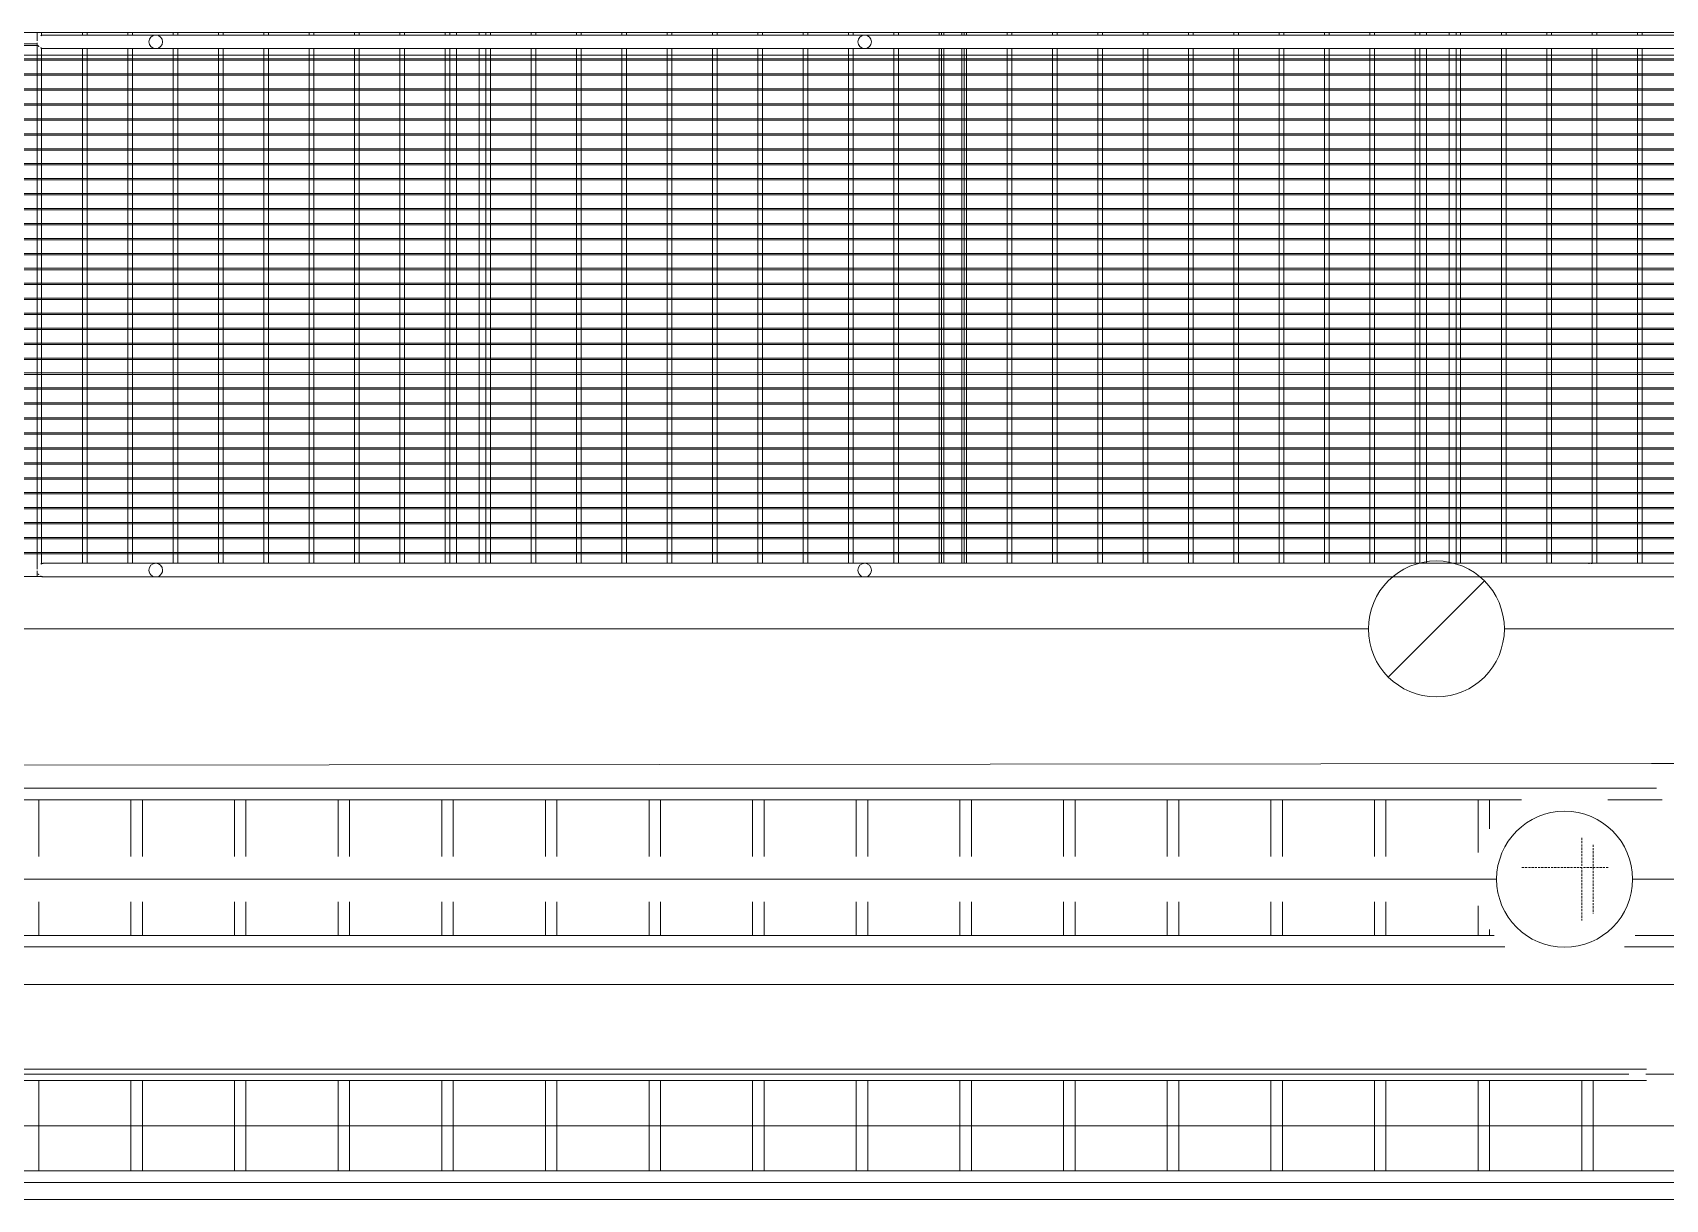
# Model space of a CAD drawing. Header units: centimetres. Extents: x -1762 to 3746, y -261 to 6534.
# Drawn here: x 390.6 to 750.8, y 2690.2 to 2947.7 of the extents above; entities that cross this region are included whole.
import ezdxf

# ---------------------------------------------------------------- set-up
doc = ezdxf.new("R2010")
doc.units = ezdxf.units.CM
doc.linetypes.add('Hidden', pattern=[0.714375, 0.47625, -0.238125])
for name, color, linetype, lineweight in [('A-DETL-HDLN', 7, 'Hidden', 9), ('A-FLOR-HRAL', 7, 'Continuous', 9), ('A-GENM', 7, 'Continuous', 9), ('E-CABL-TRAY', 7, 'Continuous', 9), ('E-CABL-TRAY-CNTR', 7, 'Continuous', 9), ('M-HVAC-DUCT', 7, 'Continuous', 9), ('P-PIPE', 7, 'Continuous', 9)]:
    doc.layers.add(name, color=color, linetype=linetype, lineweight=lineweight)
doc.layers.add('M-HVAC-DUCT-ANNO', color=7, linetype='Continuous', lineweight=9, true_color=0x007f00)

# ---------------------------------------------------------------- blocks, each defined once
blk = doc.blocks.new('M_RVR_Grating - 1_12 x 1_00-V54-Planta bodega almacenamiento congelados')
at = {"layer": 'A-GENM', "color": 254, "true_color": 0xd4d4d4}
for p, q in [((-55, 56), (-57.11, 56)), ((56.47, 56), (-57.11, 56)), ((-54.7, 56), (-55, 56)), ((-55, 56), (-55, -56)), ((-55, -56), (-55, 56)), ((-54.7, -56), (-54.7, 56)), ((-51.4, 56), (-51.7, 56)), ((-51.7, 56), (-51.7, -56)), ((-51.4, -56), (-51.4, 56)), ((-48.1, 56), (-48.4, 56)), ((-48.4, 56), (-48.4, -56)), ((-48.1, -56), (-48.1, 56)), ((-44.8, 56), (-45.1, 56)), ((-45.1, 56), (-45.1, -56)), ((-44.8, -56), (-44.8, 56)), ((-41.5, 56), (-41.8, 56)), ((-41.8, 56), (-41.8, -56)), ((-41.5, -56), (-41.5, 56)), ((-38.2, 56), (-38.5, 56)), ((-38.5, 56), (-38.5, -56)), ((-38.2, -56), (-38.2, 56)), ((-34.9, 56), (-35.2, 56)), ((-35.2, 56), (-35.2, -56)), ((-34.9, -56), (-34.9, 56)), ((-31.6, 56), (-31.9, 56)), ((-31.9, 56), (-31.9, -56)), ((-31.6, -56), (-31.6, 56)), ((-28.3, 56), (-28.6, 56)), ((-28.6, 56), (-28.6, -56)), ((-28.3, -56), (-28.3, 56)), ((-25, 56), (-25.3, 56)), ((-25.3, 56), (-25.3, -56)), ((-25, -56), (-25, 56)), ((-21.7, 56), (-22, 56)), ((-22, 56), (-22, -56)), ((-21.7, -56), (-21.7, 56)), ((-18.4, 56), (-18.7, 56)), ((-18.7, 56), (-18.7, -56)), ((-18.4, -56), (-18.4, 56)), ((-15.1, 56), (-15.4, 56)), ((-15.4, 56), (-15.4, -56)), ((-15.1, -56), (-15.1, 56)), ((-11.8, 56), (-12.1, 56)), ((-12.1, 56), (-12.1, -56)), ((-11.8, -56), (-11.8, 56)), ((-8.5, 56), (-8.8, 56)), ((-8.8, 56), (-8.8, -56)), ((-8.5, -56), (-8.5, 56)), ((-5.2, 56), (-5.5, 56)), ((-5.5, 56), (-5.5, -56)), ((-5.2, -56), (-5.2, 56)), ((-1.9, 56), (-2.2, 56)), ((-2.2, 56), (-2.2, -56)), ((-1.9, -56), (-1.9, 56)), ((1.4, 56), (1.1, 56)), ((1.1, 56), (1.1, -56)), ((1.4, -56), (1.4, 56)), ((4.7, 56), (4.4, 56)), ((4.4, 56), (4.4, -56)), ((4.7, -56), (4.7, 56)), ((8, 56), (7.7, 56)), ((7.7, 56), (7.7, -56)), ((8, -56), (8, 56)), ((11.3, 56), (11, 56)), ((11, 56), (11, -56)), ((11.3, -56), (11.3, 56)), ((14.6, 56), (14.3, 56)), ((14.3, 56), (14.3, -56)), ((14.6, -56), (14.6, 56)), ((17.9, 56), (17.6, 56)), ((17.6, 56), (17.6, -56)), ((17.9, -56), (17.9, 56)), ((21.2, 56), (20.9, 56)), ((20.9, 56), (20.9, -56)), ((21.2, -56), (21.2, 56)), ((24.5, 56), (24.2, 56)), ((24.2, 56), (24.2, -56)), ((24.5, -56), (24.5, 56)), ((27.8, 56), (27.5, 56)), ((27.5, 56), (27.5, -56)), ((27.8, -56), (27.8, 56)), ((31.1, 56), (30.8, 56)), ((30.8, 56), (30.8, -56)), ((31.1, -56), (31.1, 56)), ((34.4, 56), (34.1, 56)), ((34.1, 56), (34.1, -56)), ((34.4, -56), (34.4, 56)), ((37.7, 56), (37.4, 56)), ((37.4, 56), (37.4, -56)), ((37.7, -56), (37.7, 56)), ((41, 56), (40.7, 56)), ((40.7, 56), (40.7, -56)), ((41, -56), (41, 56)), ((44.3, 56), (44, 56)), ((44, 56), (44, -56)), ((44.3, -56), (44.3, 56)), ((47.6, 56), (47.3, 56)), ((47.3, 56), (47.3, -56)), ((47.6, -56), (47.6, 56)), ((50.9, 56), (50.6, 56)), ((50.6, 56), (50.6, -56)), ((50.9, -56), (50.9, 56)), ((54.2, 56), (53.9, 56)), ((53.9, 56), (53.9, -56)), ((54.2, -56), (54.2, 56)), ((56.47, 56), (55, 56)), ((55, 56), (55, -56)), ((60, 56), (59.46, 56)), ((60, 56), (59.46, 56)), ((60, -56), (60, 56)), ((60, 51), (60, 56)), ((-57.11, 51), (56.47, 51)), ((59.46, 51), (60, 51)), ((56.47, 49.5), (-57.11, 49.5)), ((-57.11, 48.5), (56.47, 48.5)), ((60, 49.5), (59.46, 49.5)), ((59.46, 48.5), (60, 48.5)), ((56.47, 39.5), (-57.11, 39.5)), ((-57.11, 38.5), (56.47, 38.5)), ((60, 39.5), (59.46, 39.5)), ((59.46, 38.5), (60, 38.5)), ((56.47, 29.5), (-57.11, 29.5)), ((60, 29.5), (59.46, 29.5)), ((-57.11, 28.5), (56.47, 28.5)), ((59.46, 28.5), (60, 28.5)), ((56.47, 19.5), (-57.12, 19.5)), ((-57.12, 18.5), (56.47, 18.5)), ((60, 19.5), (59.46, 19.5)), ((59.46, 18.5), (60, 18.5)), ((56.47, 9.5), (-57.12, 9.5)), ((-57.12, 8.5), (56.47, 8.5)), ((60, 9.5), (59.45, 9.5)), ((59.45, 8.5), (60, 8.5)), ((56.47, -0.5), (-57.12, -0.5)), ((-57.12, -1.5), (56.47, -1.5)), ((60, -0.5), (59.45, -0.5)), ((59.45, -1.5), (60, -1.5)), ((56.47, -10.5), (-57.12, -10.5)), ((60, -10.5), (59.45, -10.5)), ((-57.12, -11.5), (56.47, -11.5)), ((59.45, -11.5), (60, -11.5)), ((56.47, -20.5), (-57.12, -20.5)), ((-57.12, -21.5), (56.47, -21.5)), ((60, -20.5), (59.45, -20.5)), ((59.45, -21.5), (60, -21.5)), ((56.47, -30.5), (-57.12, -30.5)), ((-57.12, -31.5), (56.47, -31.5)), ((60, -30.5), (59.45, -30.5)), ((59.45, -31.5), (60, -31.5)), ((56.47, -40.5), (-57.12, -40.5)), ((-57.12, -41.5), (56.47, -41.5)), ((60, -40.5), (59.45, -40.5)), ((59.45, -41.5), (60, -41.5)), ((56.47, -50.5), (-57.12, -50.5)), ((56.47, -51), (-57.12, -51)), ((-57.12, -51.5), (56.47, -51.5)), ((60, -50.5), (59.45, -50.5)), ((60, -51), (59.45, -51)), ((59.45, -51.5), (60, -51.5)), ((60, -56), (60, -51)), ((-57.12, -56), (-55, -56)), ((-57.12, -56), (56.47, -56)), ((-55, -56), (-54.7, -56)), ((-51.7, -56), (-51.4, -56)), ((-48.4, -56), (-48.1, -56)), ((-45.1, -56), (-44.8, -56)), ((-41.8, -56), (-41.5, -56)), ((-38.5, -56), (-38.2, -56)), ((-35.2, -56), (-34.9, -56)), ((-31.9, -56), (-31.6, -56)), ((-28.6, -56), (-28.3, -56)), ((-25.3, -56), (-25, -56)), ((-22, -56), (-21.7, -56)), ((-18.7, -56), (-18.4, -56)), ((-15.4, -56), (-15.1, -56)), ((-12.1, -56), (-11.8, -56)), ((-8.8, -56), (-8.5, -56)), ((-5.5, -56), (-5.2, -56)), ((-2.2, -56), (-1.9, -56)), ((1.1, -56), (1.4, -56)), ((4.4, -56), (4.7, -56)), ((7.7, -56), (8, -56)), ((11, -56), (11.3, -56)), ((14.3, -56), (14.6, -56)), ((17.6, -56), (17.9, -56)), ((20.9, -56), (21.2, -56)), ((24.2, -56), (24.5, -56)), ((27.5, -56), (27.8, -56)), ((30.8, -56), (31.1, -56)), ((34.1, -56), (34.4, -56)), ((37.4, -56), (37.7, -56)), ((40.7, -56), (41, -56)), ((44, -56), (44.3, -56)), ((47.3, -56), (47.6, -56)), ((50.6, -56), (50.9, -56)), ((53.9, -56), (54.2, -56)), ((55, -56), (56.47, -56)), ((59.45, -56), (60, -56)), ((59.45, -56), (60, -56))]:
    blk.add_line(p, q, dxfattribs=at)
blk = doc.blocks.new('M_RVR_Grating - 1_12 x 1_00-V55-Planta bodega almacenamiento congelados')
at = {"layer": 'A-GENM', "color": 254, "true_color": 0xd4d4d4}
for p, q in [((-55, 56), (-57.1, 56)), ((56.47, 56), (-57.1, 56)), ((-55, 56), (-55, -49)), ((-54.7, 56), (-55, 56)), ((-55, -49), (-55, 56)), ((-54.7, -49), (-54.7, 56)), ((-51.7, 56), (-51.7, -49)), ((-51.4, 56), (-51.7, 56)), ((-51.4, -49), (-51.4, 56)), ((-48.4, 56), (-48.4, -49)), ((-48.1, 56), (-48.4, 56)), ((-48.1, -49), (-48.1, 56)), ((-45.1, 56), (-45.1, -49)), ((-44.8, 56), (-45.1, 56)), ((-44.8, -49), (-44.8, 56)), ((-41.8, 56), (-41.8, -49)), ((-41.5, 56), (-41.8, 56)), ((-41.5, -49), (-41.5, 56)), ((-38.5, 56), (-38.5, -49)), ((-38.2, 56), (-38.5, 56)), ((-38.2, -49), (-38.2, 56)), ((-35.2, 56), (-35.2, -49)), ((-34.9, 56), (-35.2, 56)), ((-34.9, -49), (-34.9, 56)), ((-31.9, 56), (-31.9, -49)), ((-31.6, 56), (-31.9, 56)), ((-31.6, -49), (-31.6, 56)), ((-28.6, 56), (-28.6, -49)), ((-28.3, 56), (-28.6, 56)), ((-28.3, -49), (-28.3, 56)), ((-25.3, 56), (-25.3, -49)), ((-25, 56), (-25.3, 56)), ((-25, -49), (-25, 56)), ((-22, 56), (-22, -49)), ((-21.7, 56), (-22, 56)), ((-21.7, -49), (-21.7, 56)), ((-18.7, 56), (-18.7, -49)), ((-18.4, 56), (-18.7, 56)), ((-18.4, -49), (-18.4, 56)), ((-15.4, 56), (-15.4, -49)), ((-15.1, 56), (-15.4, 56)), ((-15.1, -49), (-15.1, 56)), ((-12.1, 56), (-12.1, -49)), ((-11.8, 56), (-12.1, 56)), ((-11.8, -49), (-11.8, 56)), ((-8.8, 56), (-8.8, -49)), ((-8.5, 56), (-8.8, 56)), ((-8.5, -49), (-8.5, 56)), ((-5.5, 56), (-5.5, -49)), ((-5.2, 56), (-5.5, 56)), ((-5.2, -49), (-5.2, 56)), ((-2.2, 56), (-2.2, -49)), ((-1.9, 56), (-2.2, 56)), ((-1.9, -49), (-1.9, 56)), ((1.1, 56), (1.1, -49)), ((1.4, 56), (1.1, 56)), ((1.4, -49), (1.4, 56)), ((4.4, 56), (4.4, -49)), ((4.7, 56), (4.4, 56)), ((4.7, -49), (4.7, 56)), ((7.7, 56), (7.7, -49)), ((8, 56), (7.7, 56)), ((8, -49), (8, 56)), ((11, 56), (11, -49)), ((11.3, 56), (11, 56)), ((11.3, -49), (11.3, 56)), ((14.3, 56), (14.3, -49)), ((14.6, 56), (14.3, 56)), ((14.6, -49), (14.6, 56)), ((17.6, 56), (17.6, -49)), ((17.9, 56), (17.6, 56)), ((17.9, -49), (17.9, 56)), ((20.9, 56), (20.9, -49)), ((21.2, 56), (20.9, 56)), ((21.2, -49), (21.2, 56)), ((24.2, 56), (24.2, -49)), ((24.5, 56), (24.2, 56)), ((24.5, -49), (24.5, 56)), ((27.5, 56), (27.5, -49)), ((27.8, 56), (27.5, 56)), ((27.8, -49), (27.8, 56)), ((30.8, 56), (30.8, -49)), ((31.1, 56), (30.8, 56)), ((31.1, -49), (31.1, 56)), ((34.1, 56), (34.1, -49)), ((34.4, 56), (34.1, 56)), ((34.4, -49), (34.4, 56)), ((37.4, 56), (37.4, -49)), ((37.7, 56), (37.4, 56)), ((37.7, -49), (37.7, 56)), ((40.7, 56), (40.7, -49.02)), ((41, 56), (40.7, 56)), ((41, -49.02), (41, 56)), ((44, 56), (44, -49.02)), ((44.3, 56), (44, 56)), ((44.3, -49.02), (44.3, 56)), ((47.3, 56), (47.3, -49.01)), ((47.6, 56), (47.3, 56)), ((47.6, -49.01), (47.6, 56)), ((50.6, 56), (50.6, -49.01)), ((50.9, 56), (50.6, 56)), ((50.9, -49.01), (50.9, 56)), ((53.9, 56), (53.9, -49.01)), ((54.2, 56), (53.9, 56)), ((54.2, -49.01), (54.2, 56)), ((55, 56), (55, -49.01)), ((56.47, 56), (55, 56)), ((60, 56), (59.47, 56)), ((60, 56), (59.47, 56)), ((60, -49), (60, 56)), ((60, 51), (60, 56)), ((-57.13, 51), (56.47, 51)), ((56.48, 51.5), (-57.12, 51.5)), ((-57.11, 50.5), (56.47, 50.5)), ((59.44, 51), (60, 51)), ((60, 51.5), (59.45, 51.5)), ((59.46, 50.5), (60, 50.5)), ((-60, 45.67), (-60, 40.35)), ((57.2, 44.69), (57.2, 41.29)), ((57.5, 41.44), (57.5, 44.56)), ((-58.79, 41.5), (-60, 41.5)), ((57.78, 41.5), (-58.41, 41.5)), ((-57.25, 40.5), (56.64, 40.5)), ((60, 41.5), (58.16, 41.5)), ((59.32, 40.5), (60, 40.5)), ((56.47, 31.5), (-57.1, 31.5)), ((-57.1, 30.5), (56.47, 30.5)), ((60, 31.5), (59.47, 31.5)), ((59.47, 30.5), (60, 30.5)), ((56.47, 21.5), (-57.1, 21.5)), ((-57.1, 20.5), (56.47, 20.5)), ((60, 21.5), (59.47, 21.5)), ((59.47, 20.5), (60, 20.5)), ((56.47, 11.5), (-57.11, 11.5)), ((60, 11.5), (59.47, 11.5)), ((-57.11, 10.5), (56.47, 10.5)), ((59.47, 10.5), (60, 10.5)), ((56.47, 1.5), (-57.11, 1.5)), ((-57.11, 0.5), (56.47, 0.5)), ((60, 1.5), (59.46, 1.5)), ((59.46, 0.5), (60, 0.5)), ((56.47, -8.5), (-57.11, -8.5)), ((-57.11, -9.5), (56.47, -9.5)), ((60, -8.5), (59.46, -8.5)), ((59.46, -9.5), (60, -9.5)), ((56.47, -18.5), (-57.11, -18.5)), ((-57.11, -19.5), (56.47, -19.5)), ((60, -18.5), (59.46, -18.5)), ((59.46, -19.5), (60, -19.5)), ((56.47, -28.5), (-57.11, -28.5)), ((60, -28.5), (59.46, -28.5)), ((-57.11, -29.5), (56.47, -29.5)), ((59.46, -29.5), (60, -29.5)), ((56.47, -38.5), (-57.11, -38.5)), ((-57.11, -39.5), (56.47, -39.5)), ((60, -38.5), (59.46, -38.5)), ((59.46, -39.5), (60, -39.5)), ((56.47, -48.5), (-57.11, -48.5)), ((-57.11, -49.5), (56.47, -49.5)), ((-55, -49.04), (-55, -56)), ((-55, -56), (-55, -49.04)), ((-54.7, -56), (-54.7, -49.04)), ((-51.7, -49.04), (-51.7, -56)), ((-51.4, -56), (-51.4, -49.04)), ((-48.4, -49.04), (-48.4, -56)), ((-48.1, -56), (-48.1, -49.04)), ((-45.1, -49.04), (-45.1, -56)), ((-44.8, -56), (-44.8, -49.04)), ((-41.8, -49.04), (-41.8, -56)), ((-41.5, -56), (-41.5, -49.04)), ((-38.5, -49.04), (-38.5, -56)), ((-38.2, -56), (-38.2, -49.04)), ((-35.2, -49.04), (-35.2, -56)), ((-34.9, -56), (-34.9, -49.04)), ((-31.9, -49.04), (-31.9, -56)), ((-31.6, -56), (-31.6, -49.04)), ((-28.6, -49.04), (-28.6, -56)), ((-28.3, -56), (-28.3, -49.04)), ((-25.3, -49.04), (-25.3, -56)), ((-25, -56), (-25, -49.04)), ((-22, -49.04), (-22, -56)), ((-21.7, -56), (-21.7, -49.04)), ((-18.7, -49.04), (-18.7, -56)), ((-18.4, -56), (-18.4, -49.04)), ((-15.4, -49.04), (-15.4, -56)), ((-15.1, -56), (-15.1, -49.04)), ((-12.1, -49.04), (-12.1, -56)), ((-11.8, -56), (-11.8, -49.04)), ((-8.8, -49.04), (-8.8, -56)), ((-8.5, -56), (-8.5, -49.04)), ((-5.5, -49.04), (-5.5, -56)), ((-5.2, -56), (-5.2, -49.04)), ((-2.2, -49.04), (-2.2, -56)), ((-1.9, -56), (-1.9, -49.04)), ((1.1, -49.04), (1.1, -56)), ((1.4, -56), (1.4, -49.04)), ((4.4, -49.04), (4.4, -56)), ((4.7, -56), (4.7, -49.04)), ((7.7, -49.04), (7.7, -56)), ((8, -56), (8, -49.04)), ((11, -49.04), (11, -56)), ((11.3, -56), (11.3, -49.04)), ((14.3, -49.04), (14.3, -56)), ((14.6, -56), (14.6, -49.04)), ((17.6, -49.04), (17.6, -56)), ((17.9, -56), (17.9, -49.04)), ((20.9, -49.04), (20.9, -56)), ((21.2, -56), (21.2, -49.04)), ((24.2, -49.04), (24.2, -56)), ((24.5, -56), (24.5, -49.04)), ((27.5, -49.04), (27.5, -56)), ((27.8, -56), (27.8, -49.04)), ((30.8, -49.04), (30.8, -56)), ((31.1, -56), (31.1, -49.04)), ((34.1, -49.04), (34.1, -56)), ((34.4, -56), (34.4, -49.04)), ((37.4, -49.04), (37.4, -56)), ((37.7, -56), (37.7, -49.04)), ((40.7, -49.04), (40.7, -56)), ((41, -56), (41, -49.04)), ((44, -49.04), (44, -56)), ((44.3, -56), (44.3, -49.04)), ((47.3, -49.04), (47.3, -56)), ((47.6, -56), (47.6, -49.04)), ((50.6, -49.04), (50.6, -56)), ((50.9, -56), (50.9, -49.04)), ((53.9, -49.04), (53.9, -56)), ((54.2, -56), (54.2, -49.04)), ((55, -49.04), (55, -56)), ((60, -48.5), (59.46, -48.5)), ((59.46, -49.5), (60, -49.5)), ((60, -49.04), (60, -49)), ((60, -56), (60, -49.04)), ((56.47, -51), (-57.11, -51)), ((60, -51), (59.46, -51)), ((60, -56), (60, -51)), ((-57.11, -56), (-55, -56)), ((-57.11, -56), (56.47, -56)), ((-55, -56), (-54.7, -56)), ((-51.7, -56), (-51.4, -56)), ((-48.4, -56), (-48.1, -56)), ((-45.1, -56), (-44.8, -56)), ((-41.8, -56), (-41.5, -56)), ((-38.5, -56), (-38.2, -56)), ((-35.2, -56), (-34.9, -56)), ((-31.9, -56), (-31.6, -56)), ((-28.6, -56), (-28.3, -56)), ((-25.3, -56), (-25, -56)), ((-22, -56), (-21.7, -56)), ((-18.7, -56), (-18.4, -56)), ((-15.4, -56), (-15.1, -56)), ((-12.1, -56), (-11.8, -56)), ((-8.8, -56), (-8.5, -56)), ((-5.5, -56), (-5.2, -56)), ((-2.2, -56), (-1.9, -56)), ((1.1, -56), (1.4, -56)), ((4.4, -56), (4.7, -56)), ((7.7, -56), (8, -56)), ((11, -56), (11.3, -56)), ((14.3, -56), (14.6, -56)), ((17.6, -56), (17.9, -56)), ((20.9, -56), (21.2, -56)), ((24.2, -56), (24.5, -56)), ((27.5, -56), (27.8, -56)), ((30.8, -56), (31.1, -56)), ((34.1, -56), (34.4, -56)), ((37.4, -56), (37.7, -56)), ((40.7, -56), (41, -56)), ((44, -56), (44.3, -56)), ((47.3, -56), (47.6, -56)), ((50.6, -56), (50.9, -56)), ((53.9, -56), (54.2, -56)), ((55, -56), (56.47, -56)), ((59.46, -56), (60, -56)), ((59.46, -56), (60, -56))]:
    blk.add_line(p, q, dxfattribs=at)
blk = doc.blocks.new('M_RVR_Grating - 1_12 x 1_00-V62-Planta bodega almacenamiento congelados')
at = {"layer": 'A-GENM', "color": 254, "true_color": 0xd4d4d4}
for p, q in [((-55, 56), (-57.12, 56)), ((56.47, 56), (-57.12, 56)), ((-55, 56), (-55, -56)), ((-54.7, 56), (-55, 56)), ((-55, -56), (-55, 56)), ((-54.7, -56), (-54.7, 56)), ((-51.7, 56), (-51.7, -56)), ((-51.4, 56), (-51.7, 56)), ((-51.4, -56), (-51.4, 56)), ((-48.4, 56), (-48.4, -56)), ((-48.1, 56), (-48.4, 56)), ((-48.1, -56), (-48.1, 56)), ((-45.1, 56), (-45.1, -56)), ((-44.8, 56), (-45.1, 56)), ((-44.8, -56), (-44.8, 56)), ((-41.8, 56), (-41.8, -56)), ((-41.5, 56), (-41.8, 56)), ((-41.5, -56), (-41.5, 56)), ((-38.5, 56), (-38.5, -56)), ((-38.2, 56), (-38.5, 56)), ((-38.2, -56), (-38.2, 56)), ((-35.2, 56), (-35.2, -56)), ((-34.9, 56), (-35.2, 56)), ((-34.9, -56), (-34.9, 56)), ((-31.9, 56), (-31.9, -56)), ((-31.6, 56), (-31.9, 56)), ((-31.6, -56), (-31.6, 56)), ((-28.6, 56), (-28.6, -56)), ((-28.3, 56), (-28.6, 56)), ((-28.3, -56), (-28.3, 56)), ((-25.3, 56), (-25.3, -56)), ((-25, 56), (-25.3, 56)), ((-25, -56), (-25, 56)), ((-22, 56), (-22, -56)), ((-21.7, 56), (-22, 56)), ((-21.7, -56), (-21.7, 56)), ((-18.7, 56), (-18.7, -56)), ((-18.4, 56), (-18.7, 56)), ((-18.4, -56), (-18.4, 56)), ((-15.4, 56), (-15.4, -56)), ((-15.1, 56), (-15.4, 56)), ((-15.1, -56), (-15.1, 56)), ((-12.1, 56), (-12.1, -56)), ((-11.8, 56), (-12.1, 56)), ((-11.8, -56), (-11.8, 56)), ((-8.8, 56), (-8.8, -56)), ((-8.5, 56), (-8.8, 56)), ((-8.5, -56), (-8.5, 56)), ((-5.5, 56), (-5.5, -56)), ((-5.2, 56), (-5.5, 56)), ((-5.2, -56), (-5.2, 56)), ((-2.2, 56), (-2.2, -56)), ((-1.9, 56), (-2.2, 56)), ((-1.9, -56), (-1.9, 56)), ((1.1, 56), (1.1, -56)), ((1.4, 56), (1.1, 56)), ((1.4, -56), (1.4, 56)), ((4.4, 56), (4.4, -56)), ((4.7, 56), (4.4, 56)), ((4.7, -56), (4.7, 56)), ((7.7, 56), (7.7, -56)), ((8, 56), (7.7, 56)), ((8, -56), (8, 56)), ((11, 56), (11, -56)), ((11.3, 56), (11, 56)), ((11.3, -56), (11.3, 56)), ((14.3, 56), (14.3, -56)), ((14.6, 56), (14.3, 56)), ((14.6, -56), (14.6, 56)), ((17.6, 56), (17.6, -56)), ((17.9, 56), (17.6, 56)), ((17.9, -56), (17.9, 56)), ((20.9, 56), (20.9, -56)), ((21.2, 56), (20.9, 56)), ((21.2, -56), (21.2, 56)), ((24.2, 56), (24.2, -56)), ((24.5, 56), (24.2, 56)), ((24.5, -56), (24.5, 56)), ((27.5, 56), (27.5, -56)), ((27.8, 56), (27.5, 56)), ((27.8, -56), (27.8, 56)), ((30.8, 56), (30.8, -56)), ((31.1, 56), (30.8, 56)), ((31.1, -56), (31.1, 56)), ((34.1, 56), (34.1, -56)), ((34.4, 56), (34.1, 56)), ((34.4, -56), (34.4, 56)), ((37.4, 56), (37.4, -56)), ((37.7, 56), (37.4, 56)), ((37.7, -56), (37.7, 56)), ((40.7, 56), (40.7, -56)), ((41, 56), (40.7, 56)), ((41, -56), (41, 56)), ((44, 56), (44, -56)), ((44.3, 56), (44, 56)), ((44.3, -56), (44.3, 56)), ((47.3, 56), (47.3, -56)), ((47.6, 56), (47.3, 56)), ((47.6, -56), (47.6, 56)), ((50.6, 56), (50.6, -56)), ((50.9, 56), (50.6, 56)), ((50.9, -56), (50.9, 56)), ((53.9, 56), (53.9, -56)), ((54.2, 56), (53.9, 56)), ((54.2, -56), (54.2, 56)), ((55, 56), (55, -56)), ((56.47, 56), (55, 56)), ((60, 56), (59.45, 56)), ((60, 56), (59.45, 56)), ((60, -56), (60, 56)), ((60, 51), (60, 56)), ((56.47, 51.5), (-57.12, 51.5)), ((-57.12, 51), (56.47, 51)), ((-57.12, 50.5), (56.47, 50.5)), ((60, 51.5), (59.45, 51.5)), ((59.45, 51), (60, 51)), ((59.45, 50.5), (60, 50.5)), ((56.47, 41.5), (-57.12, 41.5)), ((-57.12, 40.5), (56.47, 40.5)), ((60, 41.5), (59.45, 41.5)), ((59.45, 40.5), (60, 40.5)), ((-57.13, 30.5), (56.47, 30.5)), ((56.47, 31.5), (-57.12, 31.5)), ((60, 31.5), (59.45, 31.5)), ((59.45, 30.5), (60, 30.5)), ((56.47, 21.5), (-57.13, 21.5)), ((-57.13, 20.5), (56.47, 20.5)), ((59.44, 20.5), (60, 20.5)), ((60, 21.5), (59.45, 21.5)), ((56.47, 11.5), (-57.1, 11.5)), ((60, 11.5), (59.47, 11.5)), ((-57.1, 10.5), (56.47, 10.5)), ((59.47, 10.5), (60, 10.5)), ((56.47, 1.5), (-57.1, 1.5)), ((-57.1, 0.5), (56.47, 0.5)), ((60, 1.5), (59.47, 1.5)), ((59.47, 0.5), (60, 0.5)), ((56.47, -8.5), (-57.1, -8.5)), ((-57.1, -9.5), (56.47, -9.5)), ((60, -8.5), (59.47, -8.5)), ((59.47, -9.5), (60, -9.5)), ((56.47, -18.5), (-57.1, -18.5)), ((-57.1, -19.5), (56.47, -19.5)), ((60, -18.5), (59.47, -18.5)), ((59.47, -19.5), (60, -19.5)), ((56.47, -28.5), (-57.1, -28.5)), ((60, -28.5), (59.47, -28.5)), ((-57.1, -29.5), (56.47, -29.5)), ((59.47, -29.5), (60, -29.5)), ((56.49, -38.5), (-57.1, -38.5)), ((-57.1, -39.5), (56.49, -39.5)), ((60, -38.5), (59.47, -38.5)), ((59.47, -39.5), (60, -39.5)), ((56.49, -48.5), (-57.1, -48.5)), ((-57.1, -49.5), (56.49, -49.5)), ((60, -48.5), (59.47, -48.5)), ((59.47, -49.5), (60, -49.5)), ((56.49, -51), (-57.1, -51)), ((60, -51), (59.47, -51)), ((60, -56), (60, -51)), ((-57.1, -56), (-55, -56)), ((-57.1, -56), (56.49, -56)), ((-55, -56), (-54.7, -56)), ((-51.7, -56), (-51.4, -56)), ((-48.4, -56), (-48.1, -56)), ((-45.1, -56), (-44.8, -56)), ((-41.8, -56), (-41.5, -56)), ((-38.5, -56), (-38.2, -56)), ((-35.2, -56), (-34.9, -56)), ((-31.9, -56), (-31.6, -56)), ((-28.6, -56), (-28.3, -56)), ((-25.3, -56), (-25, -56)), ((-22, -56), (-21.7, -56)), ((-18.7, -56), (-18.4, -56)), ((-15.4, -56), (-15.1, -56)), ((-12.1, -56), (-11.8, -56)), ((-8.8, -56), (-8.5, -56)), ((-5.5, -56), (-5.2, -56)), ((-2.2, -56), (-1.9, -56)), ((1.1, -56), (1.4, -56)), ((4.4, -56), (4.7, -56)), ((7.7, -56), (8, -56)), ((11, -56), (11.3, -56)), ((14.3, -56), (14.6, -56)), ((17.6, -56), (17.9, -56)), ((20.9, -56), (21.2, -56)), ((24.2, -56), (24.5, -56)), ((27.5, -56), (27.8, -56)), ((30.8, -56), (31.1, -56)), ((34.1, -56), (34.4, -56)), ((37.4, -56), (37.7, -56)), ((40.7, -56), (41, -56)), ((44, -56), (44.3, -56)), ((47.3, -56), (47.6, -56)), ((50.6, -56), (50.9, -56)), ((53.9, -56), (54.2, -56)), ((55, -56), (56.49, -56)), ((59.47, -56), (60, -56)), ((59.47, -56), (60, -56))]:
    blk.add_line(p, q, dxfattribs=at)
blk = doc.blocks.new('M_RVR_Grating - 1_12 x 1_00-V63-Planta bodega almacenamiento congelados')
at = {"layer": 'A-GENM', "color": 254, "true_color": 0xd4d4d4}
for p, q in [((-55, 56), (-57.1, 56)), ((56.49, 56), (-57.1, 56)), ((-54.7, 56), (-55, 56)), ((-55, 56), (-55, 9.03)), ((-55, 9.03), (-55, 56)), ((-54.7, 9.03), (-54.7, 56)), ((-51.4, 56), (-51.7, 56)), ((-51.7, 56), (-51.7, 9.03)), ((-51.4, 9.03), (-51.4, 56)), ((-48.1, 56), (-48.4, 56)), ((-48.4, 56), (-48.4, 9.03)), ((-48.1, 9.03), (-48.1, 56)), ((-44.8, 56), (-45.1, 56)), ((-45.1, 56), (-45.1, 9.03)), ((-44.8, 9.03), (-44.8, 56)), ((-41.5, 56), (-41.8, 56)), ((-41.8, 56), (-41.8, 9.03)), ((-41.5, 9.03), (-41.5, 56)), ((-38.2, 56), (-38.5, 56)), ((-38.5, 56), (-38.5, 9.03)), ((-38.2, 9.03), (-38.2, 56)), ((-34.9, 56), (-35.2, 56)), ((-35.2, 56), (-35.2, 9.03)), ((-34.9, 9.03), (-34.9, 56)), ((-31.6, 56), (-31.9, 56)), ((-31.9, 56), (-31.9, 9.03)), ((-31.6, 9.03), (-31.6, 56)), ((-28.3, 56), (-28.6, 56)), ((-28.6, 56), (-28.6, 9.03)), ((-28.3, 9.03), (-28.3, 56)), ((-25, 56), (-25.3, 56)), ((-25.3, 56), (-25.3, 9.03)), ((-25, 9.03), (-25, 56)), ((-21.7, 56), (-22, 56)), ((-22, 56), (-22, 9.03)), ((-21.7, 9.03), (-21.7, 56)), ((-18.4, 56), (-18.7, 56)), ((-18.7, 56), (-18.7, 9.03)), ((-18.4, 9.03), (-18.4, 56)), ((-15.1, 56), (-15.4, 56)), ((-15.4, 56), (-15.4, 9.03)), ((-15.1, 9.03), (-15.1, 56)), ((-11.8, 56), (-12.1, 56)), ((-12.1, 56), (-12.1, 9.03)), ((-11.8, 9.03), (-11.8, 56)), ((-8.5, 56), (-8.8, 56)), ((-8.8, 56), (-8.8, 9.03)), ((-8.5, 9.03), (-8.5, 56)), ((-5.2, 56), (-5.5, 56)), ((-5.5, 56), (-5.5, 9.03)), ((-5.2, 9.03), (-5.2, 56)), ((-1.9, 56), (-2.2, 56)), ((-2.2, 56), (-2.2, 9.03)), ((-1.9, 9.03), (-1.9, 56)), ((1.4, 56), (1.1, 56)), ((1.1, 56), (1.1, 9.03)), ((1.4, 9.03), (1.4, 56)), ((4.7, 56), (4.4, 56)), ((4.4, 56), (4.4, 9.03)), ((4.7, 9.03), (4.7, 56)), ((8, 56), (7.7, 56)), ((7.7, 56), (7.7, 9.03)), ((8, 9.03), (8, 56)), ((11.3, 56), (11, 56)), ((11, 56), (11, 9.03)), ((11.3, 9.03), (11.3, 56)), ((14.6, 56), (14.3, 56)), ((14.3, 56), (14.3, 9.03)), ((14.6, 9.03), (14.6, 56)), ((17.9, 56), (17.6, 56)), ((17.6, 56), (17.6, 9.03)), ((17.9, 9.03), (17.9, 56)), ((21.2, 56), (20.9, 56)), ((20.9, 56), (20.9, 9.03)), ((21.2, 9.03), (21.2, 56)), ((24.5, 56), (24.2, 56)), ((24.2, 56), (24.2, 9.03)), ((24.5, 9.03), (24.5, 56)), ((27.8, 56), (27.5, 56)), ((27.5, 56), (27.5, 9.03)), ((27.8, 9.03), (27.8, 56)), ((31.1, 56), (30.8, 56)), ((30.8, 56), (30.8, 9.03)), ((31.1, 9.03), (31.1, 56)), ((34.4, 56), (34.1, 56)), ((34.1, 56), (34.1, 9.03)), ((34.4, 9.03), (34.4, 56)), ((37.7, 56), (37.4, 56)), ((37.4, 56), (37.4, 9.03)), ((37.7, 9.03), (37.7, 56)), ((41, 56), (40.7, 56)), ((40.7, 56), (40.7, 9.03)), ((41, 9.03), (41, 56)), ((44.3, 56), (44, 56)), ((44, 56), (44, 9.03)), ((44.3, 9.03), (44.3, 56)), ((47.6, 56), (47.3, 56)), ((47.3, 56), (47.3, 9.03)), ((47.6, 9.03), (47.6, 56)), ((50.9, 56), (50.6, 56)), ((50.6, 56), (50.6, 9.03)), ((50.9, 9.03), (50.9, 56)), ((54.2, 56), (53.9, 56)), ((53.9, 56), (53.9, 9.03)), ((54.2, 9.03), (54.2, 56)), ((56.49, 56), (55, 56)), ((55, 56), (55, 9.03)), ((60, 56), (59.47, 56)), ((60, 56), (59.47, 56)), ((60, 9.03), (60, 56)), ((60, 51), (60, 56)), ((-57.1, 51), (56.49, 51)), ((59.47, 51), (60, 51)), ((56.49, 49.5), (-57.1, 49.5)), ((-57.1, 48.5), (56.49, 48.5)), ((60, 49.5), (59.47, 49.5)), ((59.47, 48.5), (60, 48.5)), ((56.49, 39.5), (-57.1, 39.5)), ((-57.1, 38.5), (56.49, 38.5)), ((60, 39.5), (59.47, 39.5)), ((59.47, 38.5), (60, 38.5)), ((56.49, 29.5), (-57.1, 29.5)), ((60, 29.5), (59.47, 29.5)), ((-57.1, 28.5), (56.49, 28.5)), ((59.47, 28.5), (60, 28.5)), ((56.49, 19.5), (-57.1, 19.5)), ((-57.1, 18.5), (56.49, 18.5)), ((60, 19.5), (59.47, 19.5)), ((59.47, 18.5), (60, 18.5)), ((56.48, 9.5), (-57.1, 9.5)), ((-57.1, 8.5), (56.48, 8.5)), ((-55, 9), (-55, -56)), ((-55, -56), (-55, 9)), ((-54.7, -56), (-54.7, 9)), ((-51.7, 9), (-51.7, -56)), ((-51.4, -56), (-51.4, 9)), ((-48.4, 9), (-48.4, -56)), ((-48.1, -56), (-48.1, 9)), ((-45.1, 9), (-45.1, -56)), ((-44.8, -56), (-44.8, 9)), ((-41.8, 9), (-41.8, -56)), ((-41.5, -56), (-41.5, 9)), ((-38.5, 9), (-38.5, -56)), ((-38.2, -56), (-38.2, 9)), ((-35.2, 9), (-35.2, -56)), ((-34.9, -56), (-34.9, 9)), ((-31.9, 9), (-31.9, -56)), ((-31.6, -56), (-31.6, 9)), ((-28.6, 9), (-28.6, -56)), ((-28.3, -56), (-28.3, 9)), ((-25.3, 9), (-25.3, -56)), ((-25, -56), (-25, 9)), ((-22, 9), (-22, -56)), ((-21.7, -56), (-21.7, 9)), ((-18.7, 9), (-18.7, -56)), ((-18.4, -56), (-18.4, 9)), ((-15.4, 9), (-15.4, -56)), ((-15.1, -56), (-15.1, 9)), ((-12.1, 9), (-12.1, -56)), ((-11.8, -56), (-11.8, 9)), ((-8.8, 9), (-8.8, -56)), ((-8.5, -56), (-8.5, 9)), ((-5.5, 9), (-5.5, -56)), ((-5.2, -56), (-5.2, 9)), ((-2.2, 9), (-2.2, -56)), ((-1.9, -56), (-1.9, 9)), ((1.1, 9), (1.1, -56)), ((1.4, -56), (1.4, 9)), ((4.4, 9), (4.4, -56)), ((4.7, -56), (4.7, 9)), ((7.7, 9), (7.7, -56)), ((8, -56), (8, 9)), ((11, 9), (11, -56)), ((11.3, -56), (11.3, 9)), ((14.3, 9), (14.3, -56)), ((14.6, -56), (14.6, 9)), ((17.6, 9), (17.6, -56)), ((17.9, -56), (17.9, 9)), ((20.9, 9), (20.9, -56)), ((21.2, -56), (21.2, 9)), ((24.2, 9), (24.2, -56)), ((24.5, -56), (24.5, 9)), ((27.5, 9), (27.5, -56)), ((27.8, -56), (27.8, 9)), ((30.8, 9), (30.8, -56)), ((31.1, -56), (31.1, 9)), ((34.1, 9), (34.1, -56)), ((34.4, -56), (34.4, 9)), ((37.4, 9), (37.4, -56)), ((37.7, -56), (37.7, 9)), ((40.7, 9.02), (40.7, -56)), ((41, -56), (41, 9.02)), ((44, 9.02), (44, -56)), ((44.3, -56), (44.3, 9.02)), ((47.3, 9.01), (47.3, -56)), ((47.6, -56), (47.6, 9.01)), ((50.6, 9.01), (50.6, -56)), ((50.9, -56), (50.9, 9.01)), ((53.9, 9.01), (53.9, -56)), ((54.2, -56), (54.2, 9.01)), ((55, 9.01), (55, -56)), ((60, 9.5), (59.47, 9.5)), ((59.47, 8.5), (60, 8.5)), ((60, 9), (60, 9.03)), ((60, -56), (60, 9)), ((56.48, -0.5), (-57.1, -0.5)), ((-57.1, -1.5), (56.48, -1.5)), ((60, -0.5), (59.47, -0.5)), ((59.47, -1.5), (60, -1.5)), ((56.48, -10.5), (-57.1, -10.5)), ((60, -10.5), (59.47, -10.5)), ((-57.1, -11.5), (56.48, -11.5)), ((59.47, -11.5), (60, -11.5)), ((56.48, -20.5), (-57.1, -20.5)), ((-57.1, -21.5), (56.48, -21.5)), ((60, -20.5), (59.47, -20.5)), ((59.47, -21.5), (60, -21.5)), ((56.48, -30.5), (-57.1, -30.5)), ((-57.1, -31.5), (56.48, -31.5)), ((60, -30.5), (59.47, -30.5)), ((59.47, -31.5), (60, -31.5)), ((56.48, -40.5), (-57.1, -40.5)), ((-57.1, -41.5), (56.48, -41.5)), ((60, -40.5), (59.47, -40.5)), ((59.47, -41.5), (60, -41.5)), ((56.48, -50.5), (-57.1, -50.5)), ((56.48, -51), (-57.1, -51)), ((-57.1, -51.5), (56.48, -51.5)), ((60, -50.5), (59.47, -50.5)), ((60, -51), (59.47, -51)), ((59.47, -51.5), (60, -51.5)), ((60, -56), (60, -51)), ((-57.1, -56), (-55, -56)), ((-57.1, -56), (56.48, -56)), ((-55, -56), (-54.7, -56)), ((-51.7, -56), (-51.4, -56)), ((-48.4, -56), (-48.1, -56)), ((-45.1, -56), (-44.8, -56)), ((-41.8, -56), (-41.5, -56)), ((-38.5, -56), (-38.2, -56)), ((-35.2, -56), (-34.9, -56)), ((-31.9, -56), (-31.6, -56)), ((-28.6, -56), (-28.3, -56)), ((-25.3, -56), (-25, -56)), ((-22, -56), (-21.7, -56)), ((-18.7, -56), (-18.4, -56)), ((-15.4, -56), (-15.1, -56)), ((-12.1, -56), (-11.8, -56)), ((-8.8, -56), (-8.5, -56)), ((-5.5, -56), (-5.2, -56)), ((-2.2, -56), (-1.9, -56)), ((1.1, -56), (1.4, -56)), ((4.4, -56), (4.7, -56)), ((7.7, -56), (8, -56)), ((11, -56), (11.3, -56)), ((14.3, -56), (14.6, -56)), ((17.6, -56), (17.9, -56)), ((20.9, -56), (21.2, -56)), ((24.2, -56), (24.5, -56)), ((27.5, -56), (27.8, -56)), ((30.8, -56), (31.1, -56)), ((34.1, -56), (34.4, -56)), ((37.4, -56), (37.7, -56)), ((40.7, -56), (41, -56)), ((44, -56), (44.3, -56)), ((47.3, -56), (47.6, -56)), ((50.6, -56), (50.9, -56)), ((53.9, -56), (54.2, -56)), ((55, -56), (56.48, -56)), ((59.47, -56), (60, -56)), ((59.47, -56), (60, -56))]:
    blk.add_line(p, q, dxfattribs=at)
blk = doc.blocks.new('Railings 51 - Railings 41-1808085-Planta bodega almacenamiento congelados')
at = {"layer": 'A-FLOR-HRAL', "color": 254, "true_color": 0xd4d4d4}
for p, q in [((1343.61, 4534.39), (1343.61, 4024.34)), ((1346.61, 4024.34), (1346.61, 4534.39))]:
    blk.add_line(p, q, dxfattribs=at)
at = {"layer": 'A-FLOR-HRAL', "color": 254, "true_color": 0xd4d4d4, "flags": 128}
for points in [[(1343.61, 4542.39), (1343.61, 4542.45), (1343.61, 4542.51), (1343.62, 4542.57), (1343.63, 4542.63), (1343.64, 4542.69), (1343.65, 4542.75), (1343.66, 4542.81), (1343.68, 4542.86), (1343.7, 4542.92), (1343.72, 4542.98), (1343.75, 4543.03), (1343.78, 4543.08), (1343.8, 4543.14)], [(1343.61, 4541.45), (1343.61, 4541.59), (1343.61, 4541.73), (1343.61, 4541.85), (1343.61, 4541.96), (1343.61, 4542.06), (1343.61, 4542.14), (1343.61, 4542.21), (1343.61, 4542.27), (1343.61, 4542.32), (1343.61, 4542.36), (1343.61, 4542.38), (1343.61, 4542.39), (1343.61, 4542.39)], [(1343.61, 4542.39), (1343.61, 4542.38), (1343.61, 4542.37), (1343.61, 4542.33), (1343.61, 4542.29), (1343.61, 4542.23), (1343.61, 4542.16), (1343.61, 4542.08), (1343.61, 4541.99), (1343.61, 4541.88), (1343.61, 4541.76), (1343.61, 4541.63), (1343.61, 4541.49), (1343.61, 4541.33), (1343.61, 4541.17), (1343.61, 4540.99), (1343.61, 4540.81), (1343.61, 4540.61), (1343.61, 4540.41), (1343.61, 4540.19), (1343.61, 4539.96), (1343.61, 4539.73), (1343.61, 4539.49), (1343.61, 4539.24), (1343.61, 4538.98), (1343.61, 4538.71), (1343.61, 4538.44), (1343.61, 4538.16), (1343.61, 4537.88), (1343.61, 4537.59), (1343.61, 4537.29), (1343.61, 4536.99), (1343.61, 4536.69), (1343.61, 4536.38), (1343.61, 4536.07), (1343.61, 4535.75), (1343.61, 4535.43), (1343.61, 4535.12), (1343.61, 4534.8), (1343.61, 4534.48), (1343.61, 4534.39)], [(1344.04, 4543.45), (1344.06, 4543.47), (1344.11, 4543.51), (1344.15, 4543.55), (1344.2, 4543.58), (1344.25, 4543.62), (1344.3, 4543.65)], [(1346.46, 4543.04), (1346.48, 4542.99), (1346.5, 4542.93), (1346.52, 4542.88), (1346.54, 4542.82), (1346.56, 4542.76), (1346.57, 4542.71), (1346.58, 4542.65), (1346.59, 4542.59), (1346.6, 4542.53), (1346.6, 4542.47), (1346.61, 4542.41), (1346.61, 4542.39)], [(1346.61, 4542.39), (1346.61, 4542.38), (1346.61, 4542.37), (1346.61, 4542.33), (1346.61, 4542.29), (1346.61, 4542.23), (1346.61, 4542.16), (1346.61, 4542.08), (1346.61, 4541.99), (1346.61, 4541.88), (1346.61, 4541.76), (1346.61, 4541.63), (1346.61, 4541.49), (1346.61, 4541.33), (1346.61, 4541.17), (1346.61, 4540.99)], [(1346.61, 4534.39), (1346.61, 4534.71), (1346.61, 4535.03), (1346.61, 4535.35), (1346.61, 4535.67), (1346.61, 4535.98), (1346.61, 4536.29), (1346.61, 4536.6), (1346.61, 4536.91), (1346.61, 4537.21), (1346.61, 4537.51), (1346.61, 4537.8), (1346.61, 4538.09), (1346.61, 4538.37), (1346.61, 4538.64), (1346.61, 4538.91), (1346.61, 4539.17), (1346.61, 4539.42), (1346.61, 4539.67), (1346.61, 4539.9), (1346.61, 4540.13), (1346.61, 4540.35), (1346.61, 4540.56), (1346.61, 4540.76), (1346.61, 4540.94), (1346.61, 4541.12), (1346.61, 4541.29), (1346.61, 4541.45), (1346.61, 4541.59), (1346.61, 4541.73), (1346.61, 4541.85), (1346.61, 4541.96), (1346.61, 4542.06), (1346.61, 4542.14), (1346.61, 4542.21), (1346.61, 4542.27), (1346.61, 4542.32), (1346.61, 4542.36), (1346.61, 4542.38), (1346.61, 4542.39), (1346.61, 4542.39)], [(1343.61, 4534.39), (1343.61, 4534.71), (1343.61, 4535.03), (1343.61, 4535.35), (1343.61, 4535.67), (1343.61, 4535.98), (1343.61, 4536.29), (1343.61, 4536.6), (1343.61, 4536.91), (1343.61, 4537.21), (1343.61, 4537.51), (1343.61, 4537.8), (1343.61, 4538.09), (1343.61, 4538.28)], [(1346.61, 4540.97), (1346.61, 4540.81), (1346.61, 4540.61), (1346.61, 4540.41), (1346.61, 4540.19), (1346.61, 4539.96), (1346.61, 4539.73), (1346.61, 4539.49), (1346.61, 4539.24), (1346.61, 4538.98), (1346.61, 4538.71), (1346.61, 4538.44), (1346.61, 4538.16), (1346.61, 4537.88), (1346.61, 4537.59), (1346.61, 4537.29), (1346.61, 4536.99), (1346.61, 4536.69), (1346.61, 4536.38), (1346.61, 4536.07), (1346.61, 4535.75), (1346.61, 4535.43), (1346.61, 4535.12), (1346.61, 4534.8), (1346.61, 4534.48)]]:
    blk.add_lwpolyline(points, dxfattribs=at)
at = {"layer": 'A-FLOR-HRAL', "color": 254, "true_color": 0xd4d4d4}
for centre, start, end in [((1345.11, 4517.7), 90, 270), ((1345.11, 4517.7), 270, 90), ((1345.11, 4361.33), 90, 270), ((1345.11, 4361.33), 270, 90), ((1345.11, 4201.25), 165, 195), ((1345.11, 4201.25), 345, 15)]:
    blk.add_arc(centre, 1.5, start, end, dxfattribs=at)
blk = doc.blocks.new('Railings 55 - Railings 41-1808255-Planta bodega almacenamiento congelados')
at = {"layer": 'A-FLOR-HRAL', "color": 254, "true_color": 0xd4d4d4}
for p, q in [((1343.61, 1750.37), (1343.61, 1240.32)), ((1346.61, 1240.32), (1346.61, 1750.37))]:
    blk.add_line(p, q, dxfattribs=at)
at = {"layer": 'A-FLOR-HRAL', "color": 254, "true_color": 0xd4d4d4, "flags": 128}
for points in [[(1343.61, 1240.32), (1343.61, 1240), (1343.61, 1239.68), (1343.61, 1239.36), (1343.61, 1239.05), (1343.61, 1238.73), (1343.61, 1238.42), (1343.61, 1238.11), (1343.61, 1237.8), (1343.61, 1237.5), (1343.61, 1237.21), (1343.61, 1236.91), (1343.61, 1236.63), (1343.61, 1236.35), (1343.61, 1236.07), (1343.61, 1235.8), (1343.61, 1235.54), (1343.61, 1235.29), (1343.61, 1235.05), (1343.61, 1234.81), (1343.61, 1234.58), (1343.61, 1234.36), (1343.61, 1234.15), (1343.61, 1233.96), (1343.61, 1233.77), (1343.61, 1233.59), (1343.61, 1233.42), (1343.61, 1233.26), (1343.61, 1233.12), (1343.61, 1232.99), (1343.61, 1232.86), (1343.61, 1232.75), (1343.61, 1232.66), (1343.61, 1232.57), (1343.61, 1232.5), (1343.61, 1232.44), (1343.61, 1232.39), (1343.61, 1232.35), (1343.61, 1232.33), (1343.61, 1232.32), (1343.61, 1232.32)], [(1343.61, 1233.74), (1343.61, 1233.9), (1343.61, 1234.1), (1343.61, 1234.31), (1343.61, 1234.52), (1343.61, 1234.75), (1343.61, 1234.98), (1343.61, 1235.22), (1343.61, 1235.47), (1343.61, 1235.73), (1343.61, 1236), (1343.61, 1236.27), (1343.61, 1236.55), (1343.61, 1236.84), (1343.61, 1237.13), (1343.61, 1237.42), (1343.61, 1237.72), (1343.61, 1238.03), (1343.61, 1238.34), (1343.61, 1238.65), (1343.61, 1238.96), (1343.61, 1239.28), (1343.61, 1239.6), (1343.61, 1239.91), (1343.61, 1240.23)], [(1346.61, 1240.32), (1346.61, 1240), (1346.61, 1239.68), (1346.61, 1239.36), (1346.61, 1239.05), (1346.61, 1238.73), (1346.61, 1238.42), (1346.61, 1238.11), (1346.61, 1237.8), (1346.61, 1237.5), (1346.61, 1237.21), (1346.61, 1236.91), (1346.61, 1236.63), (1346.61, 1236.44)], [(1346.61, 1232.32), (1346.61, 1232.33), (1346.61, 1232.35), (1346.61, 1232.38), (1346.61, 1232.42), (1346.61, 1232.48), (1346.61, 1232.55), (1346.61, 1232.63), (1346.61, 1232.73), (1346.61, 1232.83), (1346.61, 1232.95), (1346.61, 1233.08), (1346.61, 1233.22), (1346.61, 1233.38), (1346.61, 1233.54), (1346.61, 1233.72), (1346.61, 1233.9), (1346.61, 1234.1), (1346.61, 1234.31), (1346.61, 1234.52), (1346.61, 1234.75), (1346.61, 1234.98), (1346.61, 1235.22), (1346.61, 1235.47), (1346.61, 1235.73), (1346.61, 1236), (1346.61, 1236.27), (1346.61, 1236.55), (1346.61, 1236.84), (1346.61, 1237.13), (1346.61, 1237.42), (1346.61, 1237.72), (1346.61, 1238.03), (1346.61, 1238.34), (1346.61, 1238.65), (1346.61, 1238.96), (1346.61, 1239.28), (1346.61, 1239.6), (1346.61, 1239.91), (1346.61, 1240.23), (1346.61, 1240.32)], [(1343.61, 1232.32), (1343.61, 1232.33), (1343.61, 1232.35), (1343.61, 1232.38), (1343.61, 1232.42), (1343.61, 1232.48), (1343.61, 1232.55), (1343.61, 1232.63), (1343.61, 1232.73), (1343.61, 1232.83), (1343.61, 1232.95), (1343.61, 1233.08), (1343.61, 1233.22), (1343.61, 1233.38), (1343.61, 1233.54), (1343.61, 1233.72)], [(1343.76, 1231.67), (1343.73, 1231.72), (1343.71, 1231.78), (1343.69, 1231.83), (1343.67, 1231.89), (1343.65, 1231.95), (1343.64, 1232.01), (1343.63, 1232.07), (1343.62, 1232.12), (1343.61, 1232.18), (1343.61, 1232.24), (1343.61, 1232.3), (1343.61, 1232.32)], [(1346.61, 1232.32), (1346.61, 1232.26), (1346.6, 1232.2), (1346.6, 1232.14), (1346.59, 1232.08), (1346.58, 1232.02), (1346.56, 1231.96), (1346.55, 1231.91), (1346.53, 1231.85), (1346.51, 1231.79), (1346.49, 1231.74), (1346.46, 1231.68), (1346.44, 1231.63), (1346.41, 1231.58)], [(1346.61, 1233.26), (1346.61, 1233.12), (1346.61, 1232.99), (1346.61, 1232.86), (1346.61, 1232.75), (1346.61, 1232.66), (1346.61, 1232.57), (1346.61, 1232.5), (1346.61, 1232.44), (1346.61, 1232.39), (1346.61, 1232.35), (1346.61, 1232.33), (1346.61, 1232.32), (1346.61, 1232.32)], [(1346.15, 1231.24), (1346.11, 1231.2), (1346.06, 1231.16), (1346.01, 1231.13), (1345.97, 1231.09), (1345.92, 1231.06)]]:
    blk.add_lwpolyline(points, dxfattribs=at)
at = {"layer": 'A-FLOR-HRAL', "color": 254, "true_color": 0xd4d4d4}
for centre, start, end in [((1345.11, 1573.46), 165, 195), ((1345.11, 1573.46), 345, 15), ((1345.11, 1413.38), 90, 270), ((1345.11, 1413.38), 270, 90), ((1345.11, 1257.01), 90, 270), ((1345.11, 1257.01), 270, 90)]:
    blk.add_arc(centre, 1.5, start, end, dxfattribs=at)
blk = doc.blocks.new('PQ_RVR_EST-01_ZZ_ZZ_MO_T_A_rvt-1-Planta bodega almacenamiento congelados')
at = {"layer": 'A-FLOR-HRAL', "color": 254, "lineweight": 9, "true_color": 0xd4d4d4}
for name, p, rotation in [('Railings 51 - Railings 41-1808085-Planta bodega almacenamiento congelados', (4935.5, 1600.54), 89.9999999999999), ('Railings 55 - Railings 41-1808255-Planta bodega almacenamiento congelados', (-839.21, 4174.18), 270.0000000000001)]:
    blk.add_blockref(name, p, dxfattribs=dict(at, rotation=rotation))
at = {"layer": 'A-GENM', "color": 254, "lineweight": 9, "true_color": 0xd4d4d4}
for name, p, rotation in [('M_RVR_Grating - 1_12 x 1_00-V55-Planta bodega almacenamiento congelados', (433.13, 2887.67), 89.9999999999999), ('M_RVR_Grating - 1_12 x 1_00-V54-Planta bodega almacenamiento congelados', (540.13, 2887.67), 90.0000000000001), ('M_RVR_Grating - 1_12 x 1_00-V62-Planta bodega almacenamiento congelados', (647.13, 2887.67), 89.9999999999999), ('M_RVR_Grating - 1_12 x 1_00-V63-Planta bodega almacenamiento congelados', (754.13, 2887.67), 90.0000000000001)]:
    blk.add_blockref(name, p, dxfattribs=dict(at, rotation=rotation))
blk = doc.blocks.new('M_Round Tee - Tee-1634083-Planta bodega almacenamiento congelados')
at = {"layer": 'M-HVAC-DUCT', "color": 6, "true_color": 0xff00ff}
blk.add_line((746.49, 2717.84), (768.99, 2717.84), dxfattribs=at)

msp = doc.modelspace()

# ---------------------------------------------------------------- linework, layer by layer
at = {"layer": 'A-DETL-HDLN'}
for p, q in [((732.34, 2769.98), (732.34, 2751.74)), ((734.88, 2768.46), (734.88, 2753.27)), ((738.18, 2763.44), (718.94, 2763.44))]:
    msp.add_line(p, q, dxfattribs=at)
at = {"layer": 'E-CABL-TRAY'}
for p, q in [((748.83, 2780.94), (-78.95, 2780.94)), ((719.04, 2778.4), (-80.07, 2778.4)), ((391.98, 2778.4), (391.98, 2765.86)), ((412.3, 2778.4), (412.3, 2765.86)), ((414.84, 2778.4), (414.84, 2765.86)), ((435.16, 2778.4), (435.16, 2765.86)), ((437.7, 2778.4), (437.7, 2765.86)), ((458.02, 2778.4), (458.02, 2765.86)), ((460.56, 2778.4), (460.56, 2765.86)), ((480.88, 2778.4), (480.88, 2765.86)), ((483.42, 2778.4), (483.42, 2765.86)), ((503.74, 2778.4), (503.74, 2765.86)), ((506.28, 2778.4), (506.28, 2765.86)), ((526.6, 2778.4), (526.6, 2765.86)), ((529.14, 2778.4), (529.14, 2765.86)), ((549.46, 2778.4), (549.46, 2765.86)), ((552, 2778.4), (552, 2765.86)), ((572.32, 2778.4), (572.32, 2765.86)), ((574.86, 2778.4), (574.86, 2765.86)), ((595.18, 2778.4), (595.18, 2765.86)), ((597.72, 2778.4), (597.72, 2765.86)), ((618.04, 2778.4), (618.04, 2765.86)), ((620.58, 2778.4), (620.58, 2765.86)), ((640.9, 2778.4), (640.9, 2765.86)), ((643.44, 2778.4), (643.44, 2765.86)), ((663.76, 2778.4), (663.76, 2765.86)), ((666.3, 2778.4), (666.3, 2765.86)), ((686.62, 2778.4), (686.62, 2765.86)), ((689.16, 2778.4), (689.16, 2765.86)), ((709.48, 2778.4), (709.48, 2766.73)), ((712.02, 2778.4), (712.02, 2771.95)), ((750.07, 2778.4), (738.08, 2778.4)), ((391.98, 2755.86), (391.98, 2748.48)), ((412.3, 2755.86), (412.3, 2748.48)), ((414.84, 2755.86), (414.84, 2748.48)), ((435.16, 2755.86), (435.16, 2748.48)), ((437.7, 2755.86), (437.7, 2748.48)), ((458.02, 2755.86), (458.02, 2748.48)), ((460.56, 2755.86), (460.56, 2748.48)), ((480.88, 2755.86), (480.88, 2748.48)), ((483.42, 2755.86), (483.42, 2748.48)), ((503.74, 2755.86), (503.74, 2748.48)), ((506.28, 2755.86), (506.28, 2748.48)), ((526.6, 2755.86), (526.6, 2748.48)), ((529.14, 2755.86), (529.14, 2748.48)), ((549.46, 2755.86), (549.46, 2748.48)), ((552, 2755.86), (552, 2748.48)), ((572.32, 2755.86), (572.32, 2748.48)), ((574.86, 2755.86), (574.86, 2748.48)), ((595.18, 2755.86), (595.18, 2748.48)), ((597.72, 2755.86), (597.72, 2748.48)), ((618.04, 2755.86), (618.04, 2748.48)), ((620.58, 2755.86), (620.58, 2748.48)), ((640.9, 2755.86), (640.9, 2748.48)), ((643.44, 2755.86), (643.44, 2748.48)), ((663.76, 2755.86), (663.76, 2748.48)), ((666.3, 2755.86), (666.3, 2748.48)), ((686.62, 2755.86), (686.62, 2748.48)), ((689.16, 2755.86), (689.16, 2748.48)), ((709.48, 2755), (709.48, 2748.48)), ((713.02, 2748.48), (-87.48, 2748.48)), ((712.02, 2749.78), (712.02, 2748.48)), ((1725.71, 2748.48), (744.11, 2748.48)), ((715.37, 2745.94), (-89.84, 2745.94)), ((1728.06, 2745.94), (741.76, 2745.94)), ((746.6, 2718.97), (-766.69, 2718.97)), ((746.63, 2716.43), (-766.69, 2716.43)), ((391.98, 2716.43), (391.98, 2696.51)), ((412.3, 2716.43), (412.3, 2696.51)), ((414.84, 2716.43), (414.84, 2696.51)), ((435.16, 2716.43), (435.16, 2696.51)), ((437.7, 2716.43), (437.7, 2696.51)), ((458.02, 2716.43), (458.02, 2696.51)), ((460.56, 2716.43), (460.56, 2696.51)), ((480.88, 2716.43), (480.88, 2696.51)), ((483.42, 2716.43), (483.42, 2696.51)), ((503.74, 2716.43), (503.74, 2696.51)), ((506.28, 2716.43), (506.28, 2696.51)), ((526.6, 2716.43), (526.6, 2696.51)), ((529.14, 2716.43), (529.14, 2696.51)), ((549.46, 2716.43), (549.46, 2696.51)), ((552, 2716.43), (552, 2696.51)), ((572.32, 2716.43), (572.32, 2696.51)), ((574.86, 2716.43), (574.86, 2696.51)), ((595.18, 2716.43), (595.18, 2696.51)), ((597.72, 2716.43), (597.72, 2696.51)), ((618.04, 2716.43), (618.04, 2696.51)), ((620.58, 2716.43), (620.58, 2696.51)), ((640.9, 2716.43), (640.9, 2696.51)), ((643.44, 2716.43), (643.44, 2696.51)), ((663.76, 2716.43), (663.76, 2696.51)), ((666.3, 2716.43), (666.3, 2696.51)), ((686.62, 2716.43), (686.62, 2696.51)), ((689.16, 2716.43), (689.16, 2696.51)), ((709.48, 2716.43), (709.48, 2696.51)), ((712.02, 2716.43), (712.02, 2696.51)), ((732.34, 2716.43), (732.34, 2696.51)), ((734.88, 2716.43), (734.88, 2696.51)), ((752.74, 2696.51), (-766.69, 2696.51)), ((752.74, 2693.97), (-766.69, 2693.97))]:
    msp.add_line(p, q, dxfattribs=at)
at = {"layer": 'E-CABL-TRAY-CNTR'}
msp.add_line((754.35, 2706.47), (-766.69, 2706.47), dxfattribs=at)
at = {"layer": 'M-HVAC-DUCT', "color": 6, "true_color": 0xff00ff}
for p, q in [((-114.24, 2816.09), (685.27, 2816.09)), ((715.27, 2816.09), (1683.38, 2816.09)), ((-78.14, 2785.59), (747.74, 2786.41)), ((752.7, 2786.42), (747.74, 2786.41)), ((742.74, 2717.84), (-900.73, 2717.84)), ((-961.95, 2690.22), (748.17, 2690.22)), ((758.17, 2690.22), (748.17, 2690.22))]:
    msp.add_line(p, q, dxfattribs=at)
at = {"layer": 'M-HVAC-DUCT-ANNO', "color": 6, "true_color": 0xff00ff}
msp.add_line((710.88, 2826.7), (689.66, 2805.48), dxfattribs=at)
for start, end in [(0, 180), (180, 0)]:
    msp.add_arc((700.27, 2816.09), 15, start, end, dxfattribs=at)
at = {"layer": 'P-PIPE', "color": 6, "true_color": 0xff00ff}
for p, q in [((-88.03, 2760.86), (713.56, 2760.86)), ((743.56, 2760.86), (1726.25, 2760.86)), ((-982.27, 2737.66), (1917.73, 2737.66))]:
    msp.add_line(p, q, dxfattribs=at)
for start, end in [(90, 180), (0, 90), (180, 270), (270, 0)]:
    msp.add_arc((728.56, 2760.86), 15, start, end, dxfattribs=at)

# ---------------------------------------------------------------- block references
at = {"lineweight": 5}
msp.add_blockref('PQ_RVR_EST-01_ZZ_ZZ_MO_T_A_rvt-1-Planta bodega almacenamiento congelados', (0, 0), dxfattribs=at)
at = {"layer": 'M-HVAC-DUCT', "color": 6, "true_color": 0xff00ff}
msp.add_blockref('M_Round Tee - Tee-1634083-Planta bodega almacenamiento congelados', (0, 0), dxfattribs=at)

doc.saveas('drawing.dxf')
